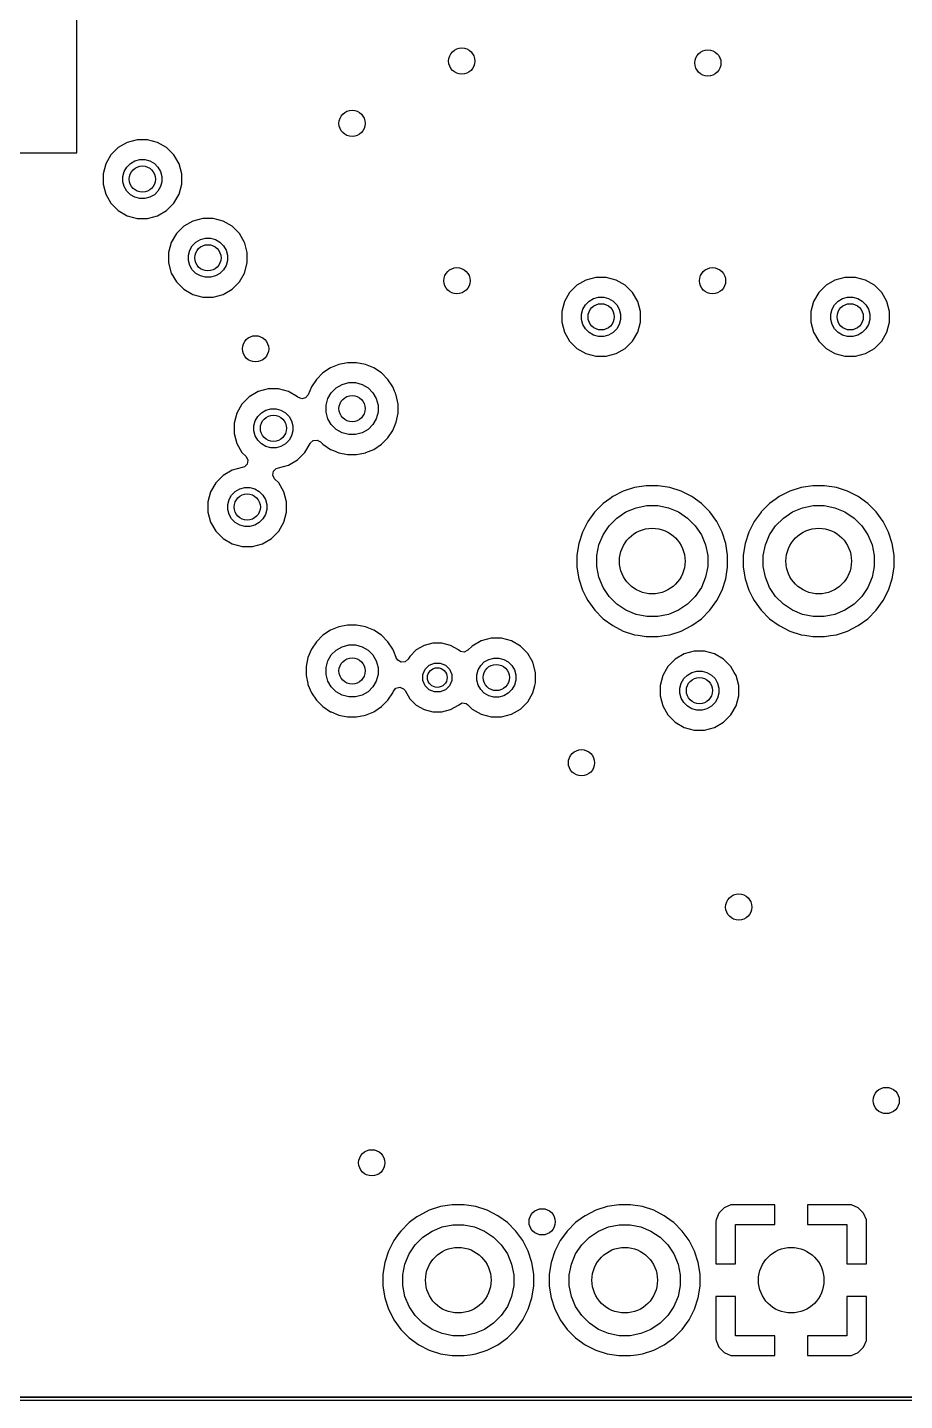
# Model space of a CAD drawing. Extents: x 89 to 178, y -115 to -57.
# Drawn here: x 138.65 to 152.03, y -115.02 to -94.09 of the extents above; entities that cross this region are included whole.
import ezdxf

# ---------------------------------------------------------------- set-up
doc = ezdxf.new("R2010")
doc.units = 0
doc.layers.add('BLACK', color=7, linetype='CONTINUOUS')

msp = doc.modelspace()

# ---------------------------------------------------------------- linework, layer by layer
at = {"layer": 'BLACK', "linetype": 'CONTINUOUS'}
for p, q in [((139.4, -94.125), (139.4, -93.84019)), ((139.4, -94.726602), (139.4, -94.125)), ((139.4, -95.495381), (139.4, -94.726602)), ((139.4, -96), (139.4, -95.495381)), ((140.168216, -95.840423), (140.031284, -95.91948)), ((140.320943, -95.7995), (140.168216, -95.840423)), ((140.479057, -95.7995), (140.320943, -95.7995)), ((140.631784, -95.840423), (140.479057, -95.7995)), ((140.768716, -95.91948), (140.631784, -95.840423)), ((132.841008, -96), (139.399999, -96)), ((139.399999, -96), (139.4, -96)), ((139.91948, -96.031284), (139.840423, -96.168216)), ((140.031284, -95.91948), (139.91948, -96.031284)), ((140.285195, -96.122836), (140.360842, -96.102567)), ((140.360842, -96.102567), (140.439158, -96.102567)), ((140.439158, -96.102567), (140.514805, -96.122836)), ((140.88052, -96.031284), (140.768716, -95.91948)), ((140.908117, -96.079083), (140.88052, -96.031284)), ((140.959577, -96.168216), (140.908117, -96.079083)), ((139.840423, -96.168216), (139.7995, -96.320943)), ((140.102567, -96.360842), (140.122836, -96.285195)), ((140.122836, -96.285195), (140.161994, -96.217372)), ((140.161994, -96.217372), (140.217372, -96.161994)), ((140.217372, -96.161994), (140.285195, -96.122836)), ((140.514805, -96.122836), (140.582628, -96.161994)), ((140.582628, -96.161994), (140.638006, -96.217372)), ((140.638006, -96.217372), (140.677164, -96.285195)), ((140.677164, -96.285195), (140.697433, -96.360842)), ((141.0005, -96.320943), (140.959577, -96.168216)), ((139.7995, -96.320943), (139.7995, -96.479057)), ((139.7995, -96.479057), (139.840423, -96.631784)), ((140.102567, -96.439158), (140.102567, -96.360842)), ((140.122836, -96.514805), (140.102567, -96.439158)), ((140.161994, -96.582628), (140.122836, -96.514805)), ((140.677164, -96.514805), (140.638006, -96.582628)), ((140.697433, -96.439158), (140.677164, -96.514805)), ((140.697433, -96.360842), (140.697433, -96.439158)), ((140.959577, -96.631784), (141.0005, -96.479057)), ((141.0005, -96.479057), (141.0005, -96.320943)), ((139.840423, -96.631784), (139.91948, -96.768716)), ((140.217372, -96.638006), (140.161994, -96.582628)), ((140.285195, -96.677164), (140.217372, -96.638006)), ((140.360842, -96.697433), (140.285195, -96.677164)), ((140.439158, -96.697433), (140.360842, -96.697433)), ((140.514805, -96.677164), (140.439158, -96.697433)), ((140.582628, -96.638006), (140.514805, -96.677164)), ((140.638006, -96.582628), (140.582628, -96.638006)), ((140.88052, -96.768716), (140.959577, -96.631784)), ((139.91948, -96.768716), (140.031284, -96.88052)), ((140.031284, -96.88052), (140.168216, -96.959577)), ((140.631784, -96.959577), (140.768716, -96.88052)), ((140.768716, -96.88052), (140.88052, -96.768716)), ((140.168216, -96.959577), (140.320943, -97.0005)), ((140.320943, -97.0005), (140.320945, -97.0005)), ((140.320945, -97.0005), (140.479055, -97.0005)), ((140.479055, -97.0005), (140.479057, -97.0005)), ((140.479057, -97.0005), (140.631784, -96.959577)), ((141.031284, -97.11948), (140.91948, -97.231284)), ((141.168216, -97.040423), (141.031284, -97.11948)), ((141.320943, -96.9995), (141.168216, -97.040423)), ((141.479057, -96.9995), (141.320943, -96.9995)), ((141.631784, -97.040423), (141.479057, -96.9995)), ((141.768716, -97.11948), (141.631784, -97.040423)), ((141.88052, -97.231284), (141.768716, -97.11948)), ((140.91948, -97.231284), (140.840423, -97.368216)), ((141.217372, -97.361994), (141.285195, -97.322836)), ((141.285195, -97.322836), (141.360842, -97.302567)), ((141.360842, -97.302567), (141.439158, -97.302567)), ((141.439158, -97.302567), (141.514805, -97.322836)), ((141.514805, -97.322836), (141.582628, -97.361994)), ((141.959577, -97.368216), (141.88052, -97.231284)), ((140.840423, -97.368216), (140.7995, -97.520943)), ((140.7995, -97.520943), (140.7995, -97.679057)), ((141.102567, -97.560842), (141.122836, -97.485195)), ((141.102567, -97.639158), (141.102567, -97.560842)), ((141.122836, -97.485195), (141.161994, -97.417372)), ((141.161994, -97.417372), (141.217372, -97.361994)), ((141.582628, -97.361994), (141.638006, -97.417372)), ((141.638006, -97.417372), (141.677164, -97.485195)), ((141.677164, -97.485195), (141.697433, -97.560842)), ((141.697433, -97.560842), (141.697433, -97.639158)), ((141.962476, -97.379036), (141.959577, -97.368216)), ((142.0005, -97.520943), (141.962476, -97.379036)), ((142.0005, -97.679057), (142.0005, -97.520943)), ((140.7995, -97.679057), (140.840423, -97.831784)), ((141.122836, -97.714805), (141.102567, -97.639158)), ((141.161994, -97.782628), (141.122836, -97.714805)), ((141.677164, -97.714805), (141.638006, -97.782628)), ((141.697433, -97.639158), (141.677164, -97.714805)), ((141.959577, -97.831784), (142.0005, -97.679057)), ((140.840423, -97.831784), (140.91948, -97.968716)), ((140.91948, -97.968716), (141.031284, -98.08052)), ((141.217372, -97.838006), (141.161994, -97.782628)), ((141.285195, -97.877164), (141.217372, -97.838006)), ((141.360842, -97.897433), (141.285195, -97.877164)), ((141.439158, -97.897433), (141.360842, -97.897433)), ((141.514805, -97.877164), (141.439158, -97.897433)), ((141.582628, -97.838006), (141.514805, -97.877164)), ((141.638006, -97.782628), (141.582628, -97.838006)), ((141.768716, -98.08052), (141.88052, -97.968716)), ((141.88052, -97.968716), (141.959577, -97.831784)), ((147.168216, -97.940423), (147.031284, -98.01948)), ((147.320943, -97.8995), (147.168216, -97.940423)), ((147.479057, -97.8995), (147.320943, -97.8995)), ((147.631784, -97.940423), (147.479057, -97.8995)), ((147.768716, -98.01948), (147.631784, -97.940423)), ((150.968216, -97.940423), (150.831284, -98.01948)), ((151.120943, -97.8995), (150.968216, -97.940423)), ((151.279057, -97.8995), (151.120943, -97.8995)), ((151.431784, -97.940423), (151.279057, -97.8995)), ((151.568716, -98.01948), (151.431784, -97.940423)), ((141.031284, -98.08052), (141.168216, -98.159577)), ((141.168216, -98.159577), (141.320943, -98.2005)), ((141.479057, -98.2005), (141.631784, -98.159577)), ((141.631784, -98.159577), (141.768716, -98.08052)), ((146.91948, -98.131284), (146.840423, -98.268216)), ((147.031284, -98.01948), (146.91948, -98.131284)), ((147.88052, -98.131284), (147.768716, -98.01948)), ((147.959577, -98.268216), (147.88052, -98.131284)), ((150.71948, -98.131284), (150.640423, -98.268216)), ((150.831284, -98.01948), (150.71948, -98.131284)), ((151.68052, -98.131284), (151.568716, -98.01948)), ((151.759577, -98.268216), (151.68052, -98.131284)), ((141.320943, -98.2005), (141.320945, -98.2005)), ((141.320945, -98.2005), (141.479055, -98.2005)), ((141.479055, -98.2005), (141.479057, -98.2005)), ((146.840423, -98.268216), (146.7995, -98.420943)), ((147.102567, -98.460842), (147.122836, -98.385195)), ((147.122836, -98.385195), (147.161994, -98.317372)), ((147.161994, -98.317372), (147.217372, -98.261994)), ((147.217372, -98.261994), (147.285195, -98.222836)), ((147.285195, -98.222836), (147.360842, -98.202567)), ((147.360842, -98.202567), (147.439158, -98.202567)), ((147.439158, -98.202567), (147.514805, -98.222836)), ((147.514805, -98.222836), (147.582628, -98.261994)), ((147.582628, -98.261994), (147.638006, -98.317372)), ((147.638006, -98.317372), (147.677164, -98.385195)), ((147.677164, -98.385195), (147.697433, -98.460842)), ((148.0005, -98.420943), (147.959577, -98.268216)), ((150.640423, -98.268216), (150.5995, -98.420943)), ((150.902567, -98.460842), (150.922836, -98.385195)), ((150.922836, -98.385195), (150.961994, -98.317372)), ((150.961994, -98.317372), (151.017372, -98.261994)), ((151.017372, -98.261994), (151.085195, -98.222836)), ((151.085195, -98.222836), (151.160842, -98.202567)), ((151.160842, -98.202567), (151.239158, -98.202567)), ((151.239158, -98.202567), (151.314805, -98.222836)), ((151.314805, -98.222836), (151.382628, -98.261994)), ((151.382628, -98.261994), (151.438006, -98.317372)), ((151.438006, -98.317372), (151.477164, -98.385195)), ((151.477164, -98.385195), (151.497433, -98.460842)), ((151.8005, -98.420943), (151.759577, -98.268216)), ((146.7995, -98.420943), (146.7995, -98.579057)), ((146.7995, -98.579057), (146.840423, -98.731784)), ((147.102567, -98.539158), (147.102567, -98.460842)), ((147.122836, -98.614805), (147.102567, -98.539158)), ((147.161994, -98.682628), (147.122836, -98.614805)), ((147.677164, -98.614805), (147.638006, -98.682628)), ((147.697433, -98.539158), (147.677164, -98.614805)), ((147.697433, -98.460842), (147.697433, -98.539158)), ((147.959577, -98.731784), (148.0005, -98.579057)), ((148.0005, -98.579057), (148.0005, -98.420943)), ((150.5995, -98.420943), (150.5995, -98.579057)), ((150.5995, -98.579057), (150.640423, -98.731784)), ((150.902567, -98.539158), (150.902567, -98.460842)), ((150.922836, -98.614805), (150.902567, -98.539158)), ((150.961994, -98.682628), (150.922836, -98.614805)), ((151.477164, -98.614805), (151.438006, -98.682628)), ((151.497433, -98.539158), (151.477164, -98.614805)), ((151.497433, -98.460842), (151.497433, -98.539158)), ((151.759577, -98.731784), (151.8005, -98.579057)), ((151.8005, -98.430817), (151.8005, -98.420943)), ((151.8005, -98.579057), (151.8005, -98.430817)), ((146.840423, -98.731784), (146.91948, -98.868716)), ((147.217372, -98.738006), (147.161994, -98.682628)), ((147.285195, -98.777164), (147.217372, -98.738006)), ((147.360842, -98.797433), (147.285195, -98.777164)), ((147.439158, -98.797433), (147.360842, -98.797433)), ((147.514805, -98.777164), (147.439158, -98.797433)), ((147.582628, -98.738006), (147.514805, -98.777164)), ((147.638006, -98.682628), (147.582628, -98.738006)), ((147.88052, -98.868716), (147.959577, -98.731784)), ((150.640423, -98.731784), (150.71948, -98.868716)), ((151.017372, -98.738006), (150.961994, -98.682628)), ((151.085195, -98.777164), (151.017372, -98.738006)), ((151.160842, -98.797433), (151.085195, -98.777164)), ((151.239158, -98.797433), (151.160842, -98.797433)), ((151.314805, -98.777164), (151.239158, -98.797433)), ((151.382628, -98.738006), (151.314805, -98.777164)), ((151.438006, -98.682628), (151.382628, -98.738006)), ((151.68052, -98.868716), (151.759577, -98.731784)), ((146.91948, -98.868716), (147.031284, -98.98052)), ((147.031284, -98.98052), (147.168216, -99.059577)), ((147.631784, -99.059577), (147.768716, -98.98052)), ((147.768716, -98.98052), (147.88052, -98.868716)), ((150.71948, -98.868716), (150.831284, -98.98052)), ((150.831284, -98.98052), (150.968216, -99.059577)), ((151.431784, -99.059577), (151.568716, -98.98052)), ((151.568716, -98.98052), (151.68052, -98.868716)), ((143.39567, -99.22642), (143.268193, -99.279222)), ((143.395672, -99.22642), (143.39567, -99.22642)), ((143.531004, -99.1995), (143.395672, -99.22642)), ((143.531007, -99.1995), (143.531004, -99.1995)), ((143.668993, -99.1995), (143.531007, -99.1995)), ((143.668995, -99.1995), (143.668993, -99.1995)), ((143.804328, -99.22642), (143.668995, -99.1995)), ((143.931806, -99.279222), (143.804328, -99.22642)), ((147.168216, -99.059577), (147.320943, -99.1005)), ((147.320943, -99.1005), (147.320945, -99.1005)), ((147.320945, -99.1005), (147.479055, -99.1005)), ((147.479055, -99.1005), (147.479057, -99.1005)), ((147.479057, -99.1005), (147.631784, -99.059577)), ((150.968216, -99.059577), (151.120943, -99.1005)), ((151.120943, -99.1005), (151.120945, -99.1005)), ((151.120945, -99.1005), (151.279055, -99.1005)), ((151.279055, -99.1005), (151.279057, -99.1005)), ((151.279057, -99.1005), (151.431784, -99.059577)), ((143.153458, -99.355885), (143.055885, -99.453458)), ((143.268182, -99.279228), (143.153458, -99.355885)), ((143.268193, -99.279222), (143.268182, -99.279228)), ((143.931817, -99.279228), (143.931806, -99.279222)), ((144.046541, -99.355885), (143.931817, -99.279228)), ((144.144114, -99.453458), (144.046541, -99.355885)), ((142.168216, -99.640423), (142.031284, -99.71948)), ((142.320943, -99.5995), (142.168216, -99.640423)), ((142.479057, -99.5995), (142.320943, -99.5995)), ((142.631784, -99.640423), (142.479057, -99.5995)), ((142.768716, -99.71948), (142.631784, -99.640423)), ((142.979224, -99.56819), (142.929956, -99.687135)), ((142.979228, -99.568182), (142.979224, -99.56819)), ((143.055885, -99.453458), (142.979228, -99.568182)), ((143.230448, -99.746927), (143.282659, -99.656495)), ((143.282659, -99.656495), (143.356495, -99.582659)), ((143.356495, -99.582659), (143.446927, -99.530448)), ((143.446927, -99.530448), (143.54779, -99.503422)), ((143.54779, -99.503422), (143.65221, -99.503422)), ((143.65221, -99.503422), (143.753073, -99.530448)), ((143.753073, -99.530448), (143.843505, -99.582659)), ((143.843505, -99.582659), (143.917341, -99.656495)), ((143.917341, -99.656495), (143.969552, -99.746927)), ((144.220771, -99.568182), (144.144114, -99.453458)), ((144.220777, -99.568193), (144.220771, -99.568182)), ((144.246794, -99.631004), (144.220777, -99.568193)), ((144.260473, -99.664028), (144.246794, -99.631004)), ((141.91948, -99.831284), (141.840423, -99.968216)), ((142.031284, -99.71948), (141.91948, -99.831284)), ((142.768718, -99.719482), (142.768716, -99.71948)), ((142.768723, -99.719485), (142.768718, -99.719482)), ((142.768816, -99.719556), (142.768723, -99.719485)), ((142.774197, -99.724529), (142.768816, -99.719556)), ((142.830725, -99.747944), (142.774197, -99.724529)), ((142.890219, -99.73366), (142.830725, -99.747944)), ((142.929956, -99.687135), (142.890219, -99.73366)), ((143.203422, -99.84779), (143.230448, -99.746927)), ((143.203422, -99.95221), (143.203422, -99.84779)), ((143.969552, -99.746927), (143.996578, -99.84779)), ((143.996578, -99.84779), (143.996578, -99.95221)), ((144.269072, -99.684789), (144.260473, -99.664028)), ((144.27358, -99.695672), (144.269072, -99.684789)), ((144.3005, -99.831007), (144.27358, -99.695672)), ((144.3005, -99.968993), (144.3005, -99.831007)), ((141.840423, -99.968216), (141.7995, -100.120943)), ((142.122836, -100.085195), (142.161994, -100.017372)), ((142.161994, -100.017372), (142.217372, -99.961994)), ((142.217372, -99.961994), (142.285195, -99.922836)), ((142.285195, -99.922836), (142.360842, -99.902567)), ((142.360842, -99.902567), (142.439158, -99.902567)), ((142.439158, -99.902567), (142.514805, -99.922836)), ((142.514805, -99.922836), (142.582628, -99.961994)), ((142.582628, -99.961994), (142.638006, -100.017372)), ((142.638006, -100.017372), (142.677164, -100.085195)), ((143.230448, -100.053073), (143.203422, -99.95221)), ((143.282659, -100.143505), (143.230448, -100.053073)), ((143.969552, -100.053073), (143.917341, -100.143505)), ((143.996578, -99.95221), (143.969552, -100.053073)), ((144.27358, -100.104328), (144.3005, -99.968993)), ((141.7995, -100.120943), (141.7995, -100.279057)), ((141.7995, -100.279057), (141.840423, -100.431784)), ((142.102567, -100.160842), (142.122836, -100.085195)), ((142.102567, -100.239158), (142.102567, -100.160842)), ((142.122836, -100.314805), (142.102567, -100.239158)), ((142.677164, -100.085195), (142.697433, -100.160842)), ((142.697433, -100.239158), (142.677164, -100.314805)), ((142.697433, -100.160842), (142.697433, -100.239158)), ((143.356495, -100.217341), (143.282659, -100.143505)), ((143.446927, -100.269552), (143.356495, -100.217341)), ((143.54779, -100.296578), (143.446927, -100.269552)), ((143.753073, -100.269552), (143.65221, -100.296578)), ((143.843505, -100.217341), (143.753073, -100.269552)), ((143.917341, -100.143505), (143.843505, -100.217341)), ((144.144114, -100.346542), (144.220775, -100.231811)), ((144.220775, -100.231811), (144.27358, -100.104328)), ((141.840423, -100.431784), (141.91948, -100.568716)), ((142.161994, -100.382628), (142.122836, -100.314805)), ((142.217372, -100.438006), (142.161994, -100.382628)), ((142.285195, -100.477164), (142.217372, -100.438006)), ((142.360842, -100.497433), (142.285195, -100.477164)), ((142.439158, -100.497433), (142.360842, -100.497433)), ((142.514805, -100.477164), (142.439158, -100.497433)), ((142.582628, -100.438006), (142.514805, -100.477164)), ((142.638006, -100.382628), (142.582628, -100.438006)), ((142.677164, -100.314805), (142.638006, -100.382628)), ((142.88052, -100.568716), (142.959577, -100.431784)), ((142.959577, -100.431784), (142.959578, -100.43178)), ((142.959578, -100.43178), (142.961518, -100.42842)), ((142.961518, -100.42842), (143.006987, -100.387478)), ((143.006987, -100.387478), (143.067837, -100.381082)), ((143.067837, -100.381082), (143.117259, -100.407915)), ((143.117259, -100.407915), (143.153458, -100.444114)), ((143.153458, -100.444114), (143.268182, -100.520771)), ((143.65221, -100.296578), (143.54779, -100.296578)), ((143.931811, -100.520775), (144.046542, -100.444114)), ((144.046542, -100.444114), (144.144114, -100.346542)), ((141.91948, -100.568716), (141.981633, -100.630869)), ((141.981633, -100.630869), (142.009409, -100.685384)), ((142.009409, -100.685384), (141.999838, -100.745816)), ((142.631784, -100.759577), (142.768716, -100.68052)), ((142.768716, -100.68052), (142.88052, -100.568716)), ((143.268182, -100.520771), (143.268193, -100.520777)), ((143.268193, -100.520777), (143.315283, -100.540282)), ((143.315283, -100.540282), (143.395672, -100.57358)), ((143.395672, -100.57358), (143.531007, -100.6005)), ((143.531007, -100.6005), (143.531008, -100.6005)), ((143.531008, -100.6005), (143.668992, -100.6005)), ((143.668992, -100.6005), (143.668993, -100.6005)), ((143.668993, -100.6005), (143.804328, -100.57358)), ((143.804328, -100.57358), (143.810694, -100.570943)), ((143.810694, -100.570943), (143.931811, -100.520775)), ((141.768216, -100.840423), (141.631284, -100.91948)), ((141.920943, -100.7995), (141.768216, -100.840423)), ((141.920947, -100.799499), (141.920943, -100.7995)), ((141.924562, -100.799023), (141.920947, -100.799499)), ((141.956573, -100.789081), (141.924562, -100.799023)), ((141.999838, -100.745816), (141.956573, -100.789081)), ((142.39059, -100.914615), (142.400161, -100.854183)), ((142.418365, -100.969129), (142.39059, -100.914615)), ((142.400161, -100.854183), (142.443426, -100.810918)), ((142.443426, -100.810918), (142.475448, -100.800975)), ((142.475448, -100.800975), (142.479054, -100.8005)), ((142.479054, -100.8005), (142.479057, -100.8005)), ((142.479057, -100.8005), (142.631784, -100.759577)), ((141.51948, -101.031284), (141.440423, -101.168216)), ((141.631284, -100.91948), (141.51948, -101.031284)), ((141.817372, -101.161994), (141.885195, -101.122836)), ((141.885195, -101.122836), (141.960842, -101.102567)), ((141.960842, -101.102567), (142.039158, -101.102567)), ((142.039158, -101.102567), (142.114805, -101.122836)), ((142.114805, -101.122836), (142.182628, -101.161994)), ((142.48052, -101.031284), (142.418365, -100.969129)), ((142.559577, -101.168216), (142.48052, -101.031284)), ((147.910593, -101.102828), (147.738362, -101.158788)), ((148.089451, -101.0745), (147.910593, -101.102828)), ((148.089454, -101.0745), (148.089451, -101.0745)), ((148.270546, -101.0745), (148.089454, -101.0745)), ((148.270549, -101.0745), (148.270546, -101.0745)), ((148.449406, -101.102828), (148.270549, -101.0745)), ((148.621637, -101.158788), (148.449406, -101.102828)), ((150.450593, -101.102828), (150.278362, -101.158788)), ((150.629451, -101.0745), (150.450593, -101.102828)), ((150.629454, -101.0745), (150.629451, -101.0745)), ((150.810546, -101.0745), (150.629454, -101.0745)), ((150.810549, -101.0745), (150.810546, -101.0745)), ((150.989406, -101.102828), (150.810549, -101.0745)), ((151.161637, -101.158788), (150.989406, -101.102828)), ((141.440423, -101.168216), (141.3995, -101.320943)), ((141.3995, -101.320943), (141.3995, -101.479057)), ((141.702567, -101.360842), (141.722836, -101.285195)), ((141.722836, -101.285195), (141.761994, -101.217372)), ((141.761994, -101.217372), (141.817372, -101.161994)), ((142.182628, -101.161994), (142.238006, -101.217372)), ((142.238006, -101.217372), (142.277164, -101.285195)), ((142.277164, -101.285195), (142.297433, -101.360842)), ((142.6005, -101.320943), (142.559577, -101.168216)), ((142.6005, -101.479057), (142.6005, -101.320943)), ((147.530214, -101.275), (147.430499, -101.347447)), ((147.577008, -101.241002), (147.530214, -101.275)), ((147.738362, -101.158788), (147.577008, -101.241002)), ((148.782991, -101.241002), (148.621637, -101.158788)), ((148.782993, -101.241003), (148.782991, -101.241002)), ((148.782994, -101.241004), (148.782993, -101.241003)), ((148.929501, -101.347447), (148.782994, -101.241004)), ((150.070214, -101.275), (149.970499, -101.347447)), ((150.117008, -101.241002), (150.070214, -101.275)), ((150.278362, -101.158788), (150.117008, -101.241002)), ((151.322991, -101.241002), (151.161637, -101.158788)), ((151.322993, -101.241003), (151.322991, -101.241002)), ((151.322994, -101.241004), (151.322993, -101.241003)), ((151.469501, -101.347447), (151.322994, -101.241004)), ((141.3995, -101.479057), (141.440423, -101.631784)), ((141.702567, -101.439158), (141.702567, -101.360842)), ((141.722836, -101.514805), (141.702567, -101.439158)), ((141.761994, -101.582628), (141.722836, -101.514805)), ((142.277164, -101.514805), (142.238006, -101.582628)), ((142.297433, -101.439158), (142.277164, -101.514805)), ((142.297433, -101.360842), (142.297433, -101.439158)), ((142.559577, -101.631784), (142.6005, -101.479057)), ((147.299862, -101.479057), (147.196002, -101.622008)), ((147.302447, -101.475499), (147.299862, -101.479057)), ((147.430499, -101.347447), (147.302447, -101.475499)), ((147.640766, -101.567941), (147.779313, -101.475367)), ((147.779313, -101.475367), (147.933258, -101.411601)), ((147.933258, -101.411601), (148.096685, -101.379093)), ((148.096685, -101.379093), (148.263315, -101.379093)), ((148.263315, -101.379093), (148.426742, -101.411601)), ((148.426742, -101.411601), (148.580687, -101.475367)), ((148.580687, -101.475367), (148.719234, -101.567941)), ((149.057553, -101.475499), (148.929501, -101.347447)), ((149.163996, -101.622006), (149.057553, -101.475499)), ((149.839862, -101.479057), (149.736002, -101.622008)), ((149.842447, -101.475499), (149.839862, -101.479057)), ((149.970499, -101.347447), (149.842447, -101.475499)), ((150.180766, -101.567941), (150.319313, -101.475367)), ((150.319313, -101.475367), (150.473258, -101.411601)), ((150.473258, -101.411601), (150.636685, -101.379093)), ((150.636685, -101.379093), (150.803315, -101.379093)), ((150.803315, -101.379093), (150.966742, -101.411601)), ((150.966742, -101.411601), (151.120687, -101.475367)), ((151.120687, -101.475367), (151.259234, -101.567941)), ((151.597553, -101.475499), (151.469501, -101.347447)), ((151.703996, -101.622006), (151.597553, -101.475499)), ((141.440423, -101.631784), (141.51948, -101.768716)), ((141.817372, -101.638006), (141.761994, -101.582628)), ((141.885195, -101.677164), (141.817372, -101.638006)), ((141.960842, -101.697433), (141.885195, -101.677164)), ((142.039158, -101.697433), (141.960842, -101.697433)), ((142.114805, -101.677164), (142.039158, -101.697433)), ((142.182628, -101.638006), (142.114805, -101.677164)), ((142.238006, -101.582628), (142.182628, -101.638006)), ((142.48052, -101.768716), (142.559577, -101.631784)), ((147.196002, -101.622008), (147.113788, -101.783362)), ((147.430367, -101.824313), (147.522941, -101.685766)), ((147.522941, -101.685766), (147.640766, -101.567941)), ((148.719234, -101.567941), (148.837059, -101.685766)), ((148.837059, -101.685766), (148.929633, -101.824313)), ((149.246211, -101.783361), (149.163996, -101.622006)), ((149.736002, -101.622008), (149.653788, -101.783362)), ((149.970367, -101.824313), (150.062941, -101.685766)), ((150.062941, -101.685766), (150.180766, -101.567941)), ((151.259234, -101.567941), (151.377059, -101.685766)), ((151.377059, -101.685766), (151.469633, -101.824313)), ((151.786211, -101.783361), (151.703996, -101.622006)), ((141.51948, -101.768716), (141.631284, -101.88052)), ((141.631284, -101.88052), (141.768216, -101.959577)), ((141.768216, -101.959577), (141.920943, -102.0005)), ((142.079057, -102.0005), (142.231784, -101.959577)), ((142.231784, -101.959577), (142.368716, -101.88052)), ((142.368716, -101.88052), (142.48052, -101.768716)), ((147.057828, -101.955593), (147.0295, -102.13445)), ((147.113788, -101.783362), (147.057828, -101.955593)), ((147.366601, -101.978258), (147.430367, -101.824313)), ((148.929633, -101.824313), (148.993399, -101.978258)), ((149.302171, -101.955591), (149.246211, -101.783361)), ((149.302171, -101.955593), (149.302171, -101.955591)), ((149.3305, -102.13445), (149.302171, -101.955593)), ((149.597828, -101.955593), (149.5695, -102.13445)), ((149.653788, -101.783362), (149.597828, -101.955593)), ((149.906601, -101.978258), (149.970367, -101.824313)), ((151.469633, -101.824313), (151.533399, -101.978258)), ((151.842171, -101.955591), (151.786211, -101.783361)), ((151.842171, -101.955593), (151.842171, -101.955591)), ((151.8705, -102.13445), (151.842171, -101.955593)), ((141.920943, -102.0005), (141.920945, -102.0005)), ((141.920945, -102.0005), (142.079055, -102.0005)), ((142.079055, -102.0005), (142.079057, -102.0005)), ((147.0295, -102.13445), (147.0295, -102.315549)), ((147.334093, -102.141685), (147.366601, -101.978258)), ((147.334093, -102.308315), (147.334093, -102.141685)), ((148.993399, -101.978258), (149.025907, -102.141685)), ((149.025907, -102.141685), (149.025907, -102.308315)), ((149.3305, -102.134454), (149.3305, -102.13445)), ((149.3305, -102.315546), (149.3305, -102.134454)), ((149.5695, -102.13445), (149.5695, -102.315549)), ((149.874093, -102.141685), (149.906601, -101.978258)), ((149.874093, -102.308315), (149.874093, -102.141685)), ((151.533399, -101.978258), (151.565907, -102.141685)), ((151.565907, -102.141685), (151.565907, -102.308315)), ((151.8705, -102.134454), (151.8705, -102.13445)), ((151.8705, -102.315546), (151.8705, -102.134454)), ((147.0295, -102.315549), (147.057828, -102.494406)), ((147.366601, -102.471742), (147.334093, -102.308315)), ((149.025907, -102.308315), (148.993399, -102.471742)), ((149.302171, -102.494409), (149.3305, -102.315546)), ((149.5695, -102.315549), (149.597828, -102.494406)), ((149.906601, -102.471742), (149.874093, -102.308315)), ((151.565907, -102.308315), (151.533399, -102.471742)), ((151.842171, -102.494409), (151.8705, -102.315546)), ((147.057828, -102.494406), (147.113788, -102.666637)), ((147.430367, -102.625687), (147.366601, -102.471742)), ((148.993399, -102.471742), (148.929633, -102.625687)), ((149.246211, -102.666639), (149.302171, -102.494409)), ((149.597828, -102.494406), (149.653788, -102.666637)), ((149.970367, -102.625687), (149.906601, -102.471742)), ((151.533399, -102.471742), (151.469633, -102.625687)), ((151.786211, -102.666639), (151.842171, -102.494409)), ((147.113788, -102.666637), (147.172116, -102.781113)), ((147.172116, -102.781113), (147.196004, -102.827994)), ((147.522941, -102.764234), (147.430367, -102.625687)), ((147.640766, -102.882059), (147.522941, -102.764234)), ((148.837059, -102.764234), (148.719234, -102.882059)), ((148.929633, -102.625687), (148.837059, -102.764234)), ((149.163996, -102.827994), (149.246211, -102.666639)), ((149.653788, -102.666637), (149.712116, -102.781113)), ((149.712116, -102.781113), (149.736004, -102.827994)), ((150.062941, -102.764234), (149.970367, -102.625687)), ((150.180766, -102.882059), (150.062941, -102.764234)), ((151.377059, -102.764234), (151.259234, -102.882059)), ((151.469633, -102.625687), (151.377059, -102.764234)), ((151.703996, -102.827994), (151.786211, -102.666639)), ((147.196004, -102.827994), (147.302447, -102.974501)), ((147.302447, -102.974501), (147.430499, -103.102553)), ((147.779313, -102.974633), (147.640766, -102.882059)), ((147.933258, -103.038399), (147.779313, -102.974633)), ((148.580687, -102.974633), (148.426742, -103.038399)), ((148.719234, -102.882059), (148.580687, -102.974633)), ((148.929501, -103.102553), (149.057553, -102.974501)), ((149.057553, -102.974501), (149.163996, -102.827994)), ((149.736004, -102.827994), (149.842447, -102.974501)), ((149.842447, -102.974501), (149.970499, -103.102553)), ((150.319313, -102.974633), (150.180766, -102.882059)), ((150.473258, -103.038399), (150.319313, -102.974633)), ((151.120687, -102.974633), (150.966742, -103.038399)), ((151.259234, -102.882059), (151.120687, -102.974633)), ((151.469501, -103.102553), (151.597553, -102.974501)), ((151.597553, -102.974501), (151.703996, -102.827994)), ((143.531004, -103.1995), (143.395672, -103.22642)), ((143.531007, -103.1995), (143.531004, -103.1995)), ((143.668993, -103.1995), (143.531007, -103.1995)), ((143.668995, -103.1995), (143.668993, -103.1995)), ((143.804328, -103.22642), (143.668995, -103.1995)), ((147.430499, -103.102553), (147.577006, -103.208996)), ((147.577006, -103.208996), (147.738361, -103.291211)), ((148.096685, -103.070907), (147.933258, -103.038399)), ((148.263315, -103.070907), (148.096685, -103.070907)), ((148.426742, -103.038399), (148.263315, -103.070907)), ((148.621639, -103.291211), (148.782994, -103.208996)), ((148.782994, -103.208996), (148.929501, -103.102553)), ((149.970499, -103.102553), (150.117006, -103.208996)), ((150.117006, -103.208996), (150.278361, -103.291211)), ((150.636685, -103.070907), (150.473258, -103.038399)), ((150.803315, -103.070907), (150.636685, -103.070907)), ((150.966742, -103.038399), (150.803315, -103.070907)), ((151.161639, -103.291211), (151.322994, -103.208996)), ((151.322994, -103.208996), (151.469501, -103.102553)), ((143.153458, -103.355885), (143.055885, -103.453458)), ((143.268182, -103.279228), (143.153458, -103.355885)), ((143.268193, -103.279222), (143.268182, -103.279228)), ((143.39567, -103.22642), (143.268193, -103.279222)), ((143.395672, -103.22642), (143.39567, -103.22642)), ((143.931806, -103.279222), (143.804328, -103.22642)), ((143.931817, -103.279228), (143.931806, -103.279222)), ((144.046541, -103.355885), (143.931817, -103.279228)), ((144.144114, -103.453458), (144.046541, -103.355885)), ((145.720943, -103.3995), (145.568216, -103.440423)), ((145.879057, -103.3995), (145.720943, -103.3995)), ((146.031784, -103.440423), (145.879057, -103.3995)), ((147.738361, -103.291211), (147.910591, -103.347171)), ((147.910591, -103.347171), (147.965616, -103.355886)), ((147.965616, -103.355886), (148.089451, -103.3755)), ((148.089451, -103.3755), (148.089454, -103.3755)), ((148.089454, -103.3755), (148.270549, -103.3755)), ((148.270549, -103.3755), (148.359977, -103.361335)), ((148.359977, -103.361335), (148.449409, -103.347171)), ((148.449409, -103.347171), (148.621639, -103.291211)), ((150.278361, -103.291211), (150.450591, -103.347171)), ((150.450591, -103.347171), (150.505616, -103.355886)), ((150.505616, -103.355886), (150.629451, -103.3755)), ((150.629451, -103.3755), (150.629454, -103.3755)), ((150.629454, -103.3755), (150.810549, -103.3755)), ((150.810549, -103.3755), (150.899977, -103.361335)), ((150.899977, -103.361335), (150.989409, -103.347171)), ((150.989409, -103.347171), (151.161639, -103.291211)), ((142.979222, -103.568193), (142.92642, -103.69567)), ((142.979228, -103.568182), (142.979222, -103.568193)), ((143.055885, -103.453458), (142.979228, -103.568182)), ((143.282659, -103.656495), (143.356495, -103.582659)), ((143.356495, -103.582659), (143.446927, -103.530448)), ((143.446927, -103.530448), (143.54779, -103.503422)), ((143.54779, -103.503422), (143.65221, -103.503422)), ((143.65221, -103.503422), (143.753073, -103.530448)), ((143.753073, -103.530448), (143.843505, -103.582659)), ((143.843505, -103.582659), (143.917341, -103.656495)), ((144.220771, -103.568182), (144.144114, -103.453458)), ((144.220777, -103.568193), (144.220771, -103.568182)), ((144.234779, -103.601998), (144.220777, -103.568193)), ((144.27358, -103.695672), (144.234779, -103.601998)), ((144.577335, -103.579495), (144.479495, -103.677335)), ((144.697164, -103.510312), (144.577335, -103.579495)), ((144.830817, -103.4745), (144.697164, -103.510312)), ((144.969183, -103.4745), (144.830817, -103.4745)), ((145.102836, -103.510312), (144.969183, -103.4745)), ((145.222665, -103.579495), (145.102836, -103.510312)), ((145.226965, -103.583795), (145.222665, -103.579495)), ((145.25202, -103.601998), (145.226965, -103.583795)), ((145.312452, -103.61157), (145.25202, -103.601998)), ((145.366969, -103.583794), (145.312452, -103.61157)), ((145.431283, -103.51948), (145.366969, -103.583794)), ((145.568216, -103.440423), (145.431283, -103.51948)), ((146.168716, -103.51948), (146.031784, -103.440423)), ((146.28052, -103.631284), (146.168716, -103.51948)), ((146.359577, -103.768216), (146.28052, -103.631284)), ((148.668216, -103.640423), (148.531284, -103.71948)), ((148.820943, -103.5995), (148.668216, -103.640423)), ((148.979057, -103.5995), (148.820943, -103.5995)), ((149.131784, -103.640423), (148.979057, -103.5995)), ((149.268716, -103.71948), (149.131784, -103.640423)), ((142.92642, -103.695672), (142.8995, -103.831004)), ((142.8995, -103.831004), (142.8995, -103.831007)), ((142.8995, -103.831007), (142.8995, -103.968993)), ((142.92642, -103.69567), (142.92642, -103.695672)), ((143.203422, -103.84779), (143.230448, -103.746927)), ((143.203422, -103.95221), (143.203422, -103.84779)), ((143.230448, -103.746927), (143.282659, -103.656495)), ((143.917341, -103.656495), (143.969552, -103.746927)), ((143.969552, -103.746927), (143.996578, -103.84779)), ((143.996578, -103.84779), (143.996578, -103.95221)), ((144.273582, -103.695684), (144.27358, -103.695672)), ((144.274565, -103.698923), (144.273582, -103.695684)), ((144.295731, -103.736433), (144.274565, -103.698923)), ((144.348719, -103.767026), (144.295731, -103.736433)), ((144.409569, -103.760632), (144.348719, -103.767026)), ((144.45504, -103.719692), (144.409569, -103.760632)), ((144.479495, -103.677335), (144.45504, -103.719692)), ((144.712919, -103.874997), (144.774997, -103.812919)), ((144.774997, -103.812919), (144.856105, -103.779323)), ((144.856105, -103.779323), (144.943895, -103.779323)), ((144.943895, -103.779323), (145.025003, -103.812919)), ((145.025003, -103.812919), (145.087081, -103.874997)), ((145.522836, -103.885195), (145.561994, -103.817372)), ((145.561994, -103.817372), (145.617372, -103.761994)), ((145.617372, -103.761994), (145.685195, -103.722836)), ((145.685195, -103.722836), (145.760842, -103.702567)), ((145.760842, -103.702567), (145.839158, -103.702567)), ((145.839158, -103.702567), (145.914805, -103.722836)), ((145.914805, -103.722836), (145.982628, -103.761994)), ((145.982628, -103.761994), (146.038006, -103.817372)), ((146.038006, -103.817372), (146.077164, -103.885195)), ((146.4005, -103.920943), (146.359577, -103.768216)), ((148.41948, -103.831284), (148.340423, -103.968216)), ((148.531284, -103.71948), (148.41948, -103.831284)), ((149.38052, -103.831284), (149.268716, -103.71948)), ((149.432284, -103.920943), (149.38052, -103.831284)), ((142.8995, -103.968993), (142.923337, -104.088831)), ((143.230448, -104.053073), (143.203422, -103.95221)), ((143.282659, -104.143505), (143.230448, -104.053073)), ((143.969552, -104.053073), (143.917341, -104.143505)), ((143.996578, -103.95221), (143.969552, -104.053073)), ((144.679323, -103.956105), (144.712919, -103.874997)), ((144.679323, -104.043895), (144.679323, -103.956105)), ((144.712919, -104.125003), (144.679323, -104.043895)), ((145.087081, -103.874997), (145.120677, -103.956105)), ((145.120677, -104.043895), (145.087081, -104.125003)), ((145.120677, -103.956105), (145.120677, -104.043895)), ((145.502567, -103.960842), (145.522836, -103.885195)), ((145.502567, -104.039158), (145.502567, -103.960842)), ((145.522836, -104.114805), (145.502567, -104.039158)), ((146.077164, -103.885195), (146.097433, -103.960842)), ((146.097433, -104.039158), (146.077164, -104.114805)), ((146.097433, -103.960842), (146.097433, -104.039158)), ((146.4005, -104.079057), (146.4005, -103.920943)), ((148.340423, -103.968216), (148.2995, -104.120943)), ((148.622836, -104.085195), (148.661994, -104.017372)), ((148.661994, -104.017372), (148.717372, -103.961994)), ((148.717372, -103.961994), (148.785195, -103.922836)), ((148.785195, -103.922836), (148.860842, -103.902567)), ((148.860842, -103.902567), (148.939158, -103.902567)), ((148.939158, -103.902567), (149.014805, -103.922836)), ((149.014805, -103.922836), (149.082628, -103.961994)), ((149.082628, -103.961994), (149.138006, -104.017372)), ((149.138006, -104.017372), (149.177164, -104.085195)), ((149.459577, -103.968216), (149.432284, -103.920943)), ((149.5005, -104.120943), (149.459577, -103.968216)), ((142.923337, -104.088831), (142.92642, -104.104327)), ((142.92642, -104.104327), (142.92642, -104.104329)), ((142.92642, -104.104329), (142.979222, -104.231806)), ((142.979222, -104.231806), (142.979228, -104.231817)), ((142.979228, -104.231817), (143.055885, -104.346541)), ((143.356495, -104.217341), (143.282659, -104.143505)), ((143.446927, -104.269552), (143.356495, -104.217341)), ((143.843505, -104.217341), (143.753073, -104.269552)), ((143.917341, -104.143505), (143.843505, -104.217341)), ((144.144114, -104.346542), (144.220775, -104.231811)), ((144.220775, -104.231811), (144.230115, -104.209261)), ((144.230115, -104.209261), (144.269849, -104.162736)), ((144.269849, -104.162736), (144.329343, -104.148451)), ((144.329343, -104.148451), (144.385872, -104.171864)), ((144.385872, -104.171864), (144.407315, -104.197646)), ((144.407315, -104.197646), (144.479493, -104.322662)), ((144.774997, -104.187081), (144.712919, -104.125003)), ((144.856105, -104.220677), (144.774997, -104.187081)), ((144.943895, -104.220677), (144.856105, -104.220677)), ((145.025003, -104.187081), (144.943895, -104.220677)), ((145.087081, -104.125003), (145.025003, -104.187081)), ((145.561994, -104.182628), (145.522836, -104.114805)), ((145.617372, -104.238006), (145.561994, -104.182628)), ((145.685195, -104.277164), (145.617372, -104.238006)), ((145.982628, -104.238006), (145.914805, -104.277164)), ((146.038006, -104.182628), (145.982628, -104.238006)), ((146.077164, -104.114805), (146.038006, -104.182628)), ((146.28052, -104.368716), (146.359577, -104.231784)), ((146.359577, -104.231784), (146.389277, -104.120943)), ((146.389277, -104.120943), (146.4005, -104.079057)), ((148.2995, -104.120943), (148.2995, -104.279057)), ((148.602567, -104.160842), (148.622836, -104.085195)), ((148.602567, -104.239158), (148.602567, -104.160842)), ((148.622836, -104.314805), (148.602567, -104.239158)), ((149.177164, -104.085195), (149.197433, -104.160842)), ((149.197433, -104.239158), (149.177164, -104.314805)), ((149.197433, -104.160842), (149.197433, -104.239158)), ((149.5005, -104.279057), (149.5005, -104.120943)), ((143.055885, -104.346541), (143.153458, -104.444114)), ((143.153458, -104.444114), (143.268182, -104.520771)), ((143.54779, -104.296578), (143.446927, -104.269552)), ((143.65221, -104.296578), (143.54779, -104.296578)), ((143.753073, -104.269552), (143.65221, -104.296578)), ((143.931811, -104.520775), (144.046542, -104.444114)), ((144.046542, -104.444114), (144.144114, -104.346542)), ((144.479493, -104.322662), (144.479495, -104.322665)), ((144.479495, -104.322665), (144.577335, -104.420505)), ((144.577335, -104.420505), (144.697164, -104.489688)), ((145.102836, -104.489688), (145.222665, -104.420505)), ((145.222665, -104.420505), (145.22696, -104.416209)), ((145.22696, -104.416209), (145.281474, -104.38843)), ((145.281474, -104.38843), (145.341907, -104.397998)), ((145.341907, -104.397998), (145.366967, -104.416203)), ((145.366967, -104.416203), (145.431284, -104.48052)), ((145.760842, -104.297433), (145.685195, -104.277164)), ((145.839158, -104.297433), (145.760842, -104.297433)), ((145.914805, -104.277164), (145.839158, -104.297433)), ((146.168716, -104.48052), (146.28052, -104.368716)), ((148.2995, -104.279057), (148.340423, -104.431784)), ((148.340423, -104.431784), (148.41948, -104.568716)), ((148.661994, -104.382628), (148.622836, -104.314805)), ((148.717372, -104.438006), (148.661994, -104.382628)), ((148.785195, -104.477164), (148.717372, -104.438006)), ((148.860842, -104.497433), (148.785195, -104.477164)), ((149.014805, -104.477164), (148.939158, -104.497433)), ((149.082628, -104.438006), (149.014805, -104.477164)), ((149.138006, -104.382628), (149.082628, -104.438006)), ((149.177164, -104.314805), (149.138006, -104.382628)), ((149.38052, -104.568716), (149.459577, -104.431784)), ((149.459577, -104.431784), (149.5005, -104.279057)), ((143.268182, -104.520771), (143.268193, -104.520777)), ((143.268193, -104.520777), (143.279596, -104.5255)), ((143.279596, -104.5255), (143.395672, -104.57358)), ((143.395672, -104.57358), (143.531007, -104.6005)), ((143.531007, -104.6005), (143.531008, -104.6005)), ((143.531008, -104.6005), (143.668992, -104.6005)), ((143.668992, -104.6005), (143.668993, -104.6005)), ((143.668993, -104.6005), (143.804328, -104.57358)), ((143.804328, -104.57358), (143.931811, -104.520775)), ((144.697164, -104.489688), (144.830817, -104.5255)), ((144.830817, -104.5255), (144.830819, -104.5255)), ((144.830819, -104.5255), (144.969181, -104.5255)), ((144.969181, -104.5255), (144.969183, -104.5255)), ((144.969183, -104.5255), (145.102836, -104.489688)), ((145.431284, -104.48052), (145.568216, -104.559577)), ((145.568216, -104.559577), (145.720943, -104.6005)), ((145.720943, -104.6005), (145.720945, -104.6005)), ((145.720945, -104.6005), (145.879055, -104.6005)), ((145.879055, -104.6005), (145.879057, -104.6005)), ((145.879057, -104.6005), (146.031784, -104.559577)), ((146.031784, -104.559577), (146.168716, -104.48052)), ((148.41948, -104.568716), (148.531284, -104.68052)), ((148.531284, -104.68052), (148.668216, -104.759577)), ((148.939158, -104.497433), (148.860842, -104.497433)), ((149.131784, -104.759577), (149.268716, -104.68052)), ((149.268716, -104.68052), (149.38052, -104.568716)), ((148.668216, -104.759577), (148.820943, -104.8005)), ((148.820943, -104.8005), (148.820945, -104.8005)), ((148.820945, -104.8005), (148.979055, -104.8005)), ((148.979055, -104.8005), (148.979057, -104.8005)), ((148.979057, -104.8005), (149.131784, -104.759577)), ((144.617008, -112.206002), (144.58957, -112.225937)), ((144.778362, -112.123788), (144.617008, -112.206002)), ((144.950593, -112.067828), (144.778362, -112.123788)), ((145.129451, -112.0395), (144.950593, -112.067828)), ((145.129454, -112.0395), (145.129451, -112.0395)), ((145.310546, -112.0395), (145.129454, -112.0395)), ((145.310549, -112.0395), (145.310546, -112.0395)), ((145.489406, -112.067828), (145.310549, -112.0395)), ((145.661637, -112.123788), (145.489406, -112.067828)), ((145.822991, -112.206002), (145.661637, -112.123788)), ((145.822993, -112.206003), (145.822991, -112.206002)), ((145.822994, -112.206004), (145.822993, -112.206003)), ((145.969501, -112.312447), (145.822994, -112.206004)), ((147.157008, -112.206002), (147.12957, -112.225937)), ((147.318362, -112.123788), (147.157008, -112.206002)), ((147.490593, -112.067828), (147.318362, -112.123788)), ((147.669451, -112.0395), (147.490593, -112.067828)), ((147.669454, -112.0395), (147.669451, -112.0395)), ((147.850546, -112.0395), (147.669454, -112.0395)), ((147.850549, -112.0395), (147.850546, -112.0395)), ((148.029406, -112.067828), (147.850549, -112.0395)), ((148.201637, -112.123788), (148.029406, -112.067828)), ((148.362991, -112.206002), (148.201637, -112.123788)), ((148.362993, -112.206003), (148.362991, -112.206002)), ((148.362994, -112.206004), (148.362993, -112.206003)), ((148.485765, -112.295202), (148.362994, -112.206004)), ((149.198213, -112.167522), (149.152909, -112.270127)), ((149.277522, -112.088213), (149.198213, -112.167522)), ((149.380125, -112.042909), (149.277522, -112.088213)), ((149.405207, -112.040001), (149.380125, -112.042909)), ((149.40521, -112.04), (149.405207, -112.040001)), ((150.049999, -112.04), (149.40521, -112.04)), ((150.05, -112.040001), (150.049999, -112.04)), ((150.05, -112.34), (150.05, -112.040001)), ((150.550001, -112.04), (150.55, -112.040001)), ((150.55, -112.040001), (150.55, -112.34)), ((151.194797, -112.04), (150.550001, -112.04)), ((151.219872, -112.042909), (151.194797, -112.04)), ((151.322477, -112.088213), (151.219872, -112.042909)), ((151.401786, -112.167522), (151.322477, -112.088213)), ((151.44709, -112.270125), (151.401786, -112.167522)), ((144.470499, -112.312447), (144.342447, -112.440499)), ((144.58957, -112.225937), (144.470499, -112.312447)), ((144.819313, -112.440367), (144.973258, -112.376601)), ((144.973258, -112.376601), (145.136685, -112.344093)), ((145.136685, -112.344093), (145.303315, -112.344093)), ((145.303315, -112.344093), (145.466742, -112.376601)), ((145.466742, -112.376601), (145.620687, -112.440367)), ((146.097553, -112.440499), (145.969501, -112.312447)), ((147.010499, -112.312447), (146.882447, -112.440499)), ((147.12957, -112.225937), (147.010499, -112.312447)), ((147.359313, -112.440367), (147.513258, -112.376601)), ((147.513258, -112.376601), (147.676685, -112.344093)), ((147.676685, -112.344093), (147.843315, -112.344093)), ((147.843315, -112.344093), (148.006742, -112.376601)), ((148.006742, -112.376601), (148.160687, -112.440367)), ((148.509501, -112.312447), (148.485765, -112.295202)), ((148.637553, -112.440499), (148.509501, -112.312447)), ((149.152909, -112.270127), (149.15, -112.295202)), ((149.15, -112.295202), (149.15, -112.939999)), ((149.45, -112.94), (149.45, -112.34)), ((149.45, -112.34), (150.05, -112.34)), ((150.55, -112.34), (151.15, -112.34)), ((151.15, -112.34), (151.15, -112.94)), ((151.449998, -112.295208), (151.44709, -112.270125)), ((151.449999, -112.29521), (151.449998, -112.295208)), ((151.449999, -112.939999), (151.449999, -112.29521)), ((144.236002, -112.587008), (144.153788, -112.748362)), ((144.314588, -112.478844), (144.236002, -112.587008)), ((144.342447, -112.440499), (144.314588, -112.478844)), ((144.562941, -112.650766), (144.680766, -112.532941)), ((144.680766, -112.532941), (144.819313, -112.440367)), ((145.620687, -112.440367), (145.759234, -112.532941)), ((145.759234, -112.532941), (145.877059, -112.650766)), ((146.203996, -112.587006), (146.097553, -112.440499)), ((146.286211, -112.748361), (146.203996, -112.587006)), ((146.776002, -112.587008), (146.693788, -112.748362)), ((146.854588, -112.478844), (146.776002, -112.587008)), ((146.882447, -112.440499), (146.854588, -112.478844)), ((147.102941, -112.650766), (147.220766, -112.532941)), ((147.220766, -112.532941), (147.359313, -112.440367)), ((148.160687, -112.440367), (148.299234, -112.532941)), ((148.299234, -112.532941), (148.417059, -112.650766)), ((148.743996, -112.587006), (148.637553, -112.440499)), ((148.826211, -112.748361), (148.743996, -112.587006)), ((144.153788, -112.748362), (144.097828, -112.920593)), ((144.406601, -112.943258), (144.470367, -112.789313)), ((144.470367, -112.789313), (144.562941, -112.650766)), ((145.877059, -112.650766), (145.969633, -112.789313)), ((145.969633, -112.789313), (146.033399, -112.943258)), ((146.342171, -112.920591), (146.286211, -112.748361)), ((146.693788, -112.748362), (146.637828, -112.920593)), ((146.946601, -112.943258), (147.010367, -112.789313)), ((147.010367, -112.789313), (147.102941, -112.650766)), ((148.417059, -112.650766), (148.509633, -112.789313)), ((148.509633, -112.789313), (148.573399, -112.943258)), ((148.882171, -112.920591), (148.826211, -112.748361)), ((144.097828, -112.920593), (144.0695, -113.09945)), ((144.374093, -113.106685), (144.406601, -112.943258)), ((146.033399, -112.943258), (146.065907, -113.106685)), ((146.342171, -112.920593), (146.342171, -112.920591)), ((146.3705, -113.09945), (146.342171, -112.920593)), ((146.637828, -112.920593), (146.6095, -113.09945)), ((146.914093, -113.106685), (146.946601, -112.943258)), ((148.573399, -112.943258), (148.605907, -113.106685)), ((148.882171, -112.920593), (148.882171, -112.920591)), ((148.9105, -113.09945), (148.882171, -112.920593)), ((149.15, -112.939999), (149.150001, -112.94)), ((149.150001, -112.94), (149.45, -112.94)), ((151.15, -112.94), (151.449998, -112.94)), ((151.449998, -112.94), (151.449999, -112.939999)), ((144.0695, -113.09945), (144.0695, -113.280549)), ((144.374093, -113.273315), (144.374093, -113.106685)), ((146.065907, -113.106685), (146.065907, -113.273315)), ((146.3705, -113.099454), (146.3705, -113.09945)), ((146.3705, -113.280546), (146.3705, -113.099454)), ((146.6095, -113.09945), (146.6095, -113.280549)), ((146.914093, -113.273315), (146.914093, -113.106685)), ((148.605907, -113.106685), (148.605907, -113.273315)), ((148.9105, -113.099454), (148.9105, -113.09945)), ((148.9105, -113.280546), (148.9105, -113.099454)), ((144.0695, -113.280549), (144.097828, -113.459406)), ((144.097828, -113.459406), (144.153788, -113.631637)), ((144.406601, -113.436742), (144.374093, -113.273315)), ((144.470367, -113.590687), (144.406601, -113.436742)), ((146.033399, -113.436742), (145.969633, -113.590687)), ((146.065907, -113.273315), (146.033399, -113.436742)), ((146.286211, -113.631639), (146.342171, -113.459409)), ((146.342171, -113.459409), (146.3705, -113.280546)), ((146.6095, -113.280549), (146.637828, -113.459406)), ((146.637828, -113.459406), (146.693788, -113.631637)), ((146.946601, -113.436742), (146.914093, -113.273315)), ((147.010367, -113.590687), (146.946601, -113.436742)), ((148.573399, -113.436742), (148.509633, -113.590687)), ((148.605907, -113.273315), (148.573399, -113.436742)), ((148.826211, -113.631639), (148.882171, -113.459409)), ((148.882171, -113.459409), (148.9105, -113.280546)), ((149.150002, -113.44), (149.150001, -113.440001)), ((149.150001, -113.440001), (149.150001, -114.084791)), ((149.45, -113.44), (149.150002, -113.44)), ((149.45, -114.04), (149.45, -113.44)), ((151.449999, -113.44), (151.15, -113.44)), ((151.15, -113.44), (151.15, -114.04)), ((151.45, -113.440001), (151.449999, -113.44)), ((151.45, -114.084795), (151.45, -113.440001)), ((144.153788, -113.631637), (144.183525, -113.69)), ((144.183525, -113.69), (144.236004, -113.792994)), ((144.562941, -113.729234), (144.470367, -113.590687)), ((145.969633, -113.590687), (145.877059, -113.729234)), ((146.203996, -113.792994), (146.286211, -113.631639)), ((146.693788, -113.631637), (146.723525, -113.69)), ((146.723525, -113.69), (146.776004, -113.792994)), ((147.102941, -113.729234), (147.010367, -113.590687)), ((148.509633, -113.590687), (148.417059, -113.729234)), ((148.743996, -113.792994), (148.826211, -113.631639)), ((144.236004, -113.792994), (144.342447, -113.939501)), ((144.680766, -113.847059), (144.562941, -113.729234)), ((144.819313, -113.939633), (144.680766, -113.847059)), ((145.759234, -113.847059), (145.620687, -113.939633)), ((145.877059, -113.729234), (145.759234, -113.847059)), ((146.097553, -113.939501), (146.203996, -113.792994)), ((146.776004, -113.792994), (146.882447, -113.939501)), ((147.220766, -113.847059), (147.102941, -113.729234)), ((147.359313, -113.939633), (147.220766, -113.847059)), ((148.299234, -113.847059), (148.160687, -113.939633)), ((148.417059, -113.729234), (148.299234, -113.847059)), ((148.637553, -113.939501), (148.743996, -113.792994)), ((144.342447, -113.939501), (144.470499, -114.067553)), ((144.470499, -114.067553), (144.617006, -114.173996)), ((144.973258, -114.003399), (144.819313, -113.939633)), ((145.136685, -114.035907), (144.973258, -114.003399)), ((145.303315, -114.035907), (145.136685, -114.035907)), ((145.466742, -114.003399), (145.303315, -114.035907)), ((145.620687, -113.939633), (145.466742, -114.003399)), ((145.822994, -114.173996), (145.969501, -114.067553)), ((145.969501, -114.067553), (146.097553, -113.939501)), ((146.882447, -113.939501), (147.010499, -114.067553)), ((147.010499, -114.067553), (147.157006, -114.173996)), ((147.513258, -114.003399), (147.359313, -113.939633)), ((147.676685, -114.035907), (147.513258, -114.003399)), ((147.843315, -114.035907), (147.676685, -114.035907)), ((148.006742, -114.003399), (147.843315, -114.035907)), ((148.160687, -113.939633), (148.006742, -114.003399)), ((148.362994, -114.173996), (148.509501, -114.067553)), ((148.509501, -114.067553), (148.637553, -113.939501)), ((149.150001, -114.084791), (149.152909, -114.109874)), ((150.05, -114.04), (149.45, -114.04)), ((150.05, -114.339998), (150.05, -114.04)), ((151.15, -114.04), (150.55, -114.04)), ((150.55, -114.04), (150.55, -114.339998)), ((151.44709, -114.109872), (151.449999, -114.084797)), ((151.449999, -114.084797), (151.45, -114.084795)), ((144.617006, -114.173996), (144.778361, -114.256211)), ((144.778361, -114.256211), (144.950591, -114.312171)), ((144.950591, -114.312171), (145.022136, -114.323502)), ((145.399977, -114.326335), (145.489409, -114.312171)), ((145.489409, -114.312171), (145.661639, -114.256211)), ((145.661639, -114.256211), (145.822994, -114.173996)), ((147.157006, -114.173996), (147.318361, -114.256211)), ((147.318361, -114.256211), (147.490591, -114.312171)), ((147.490591, -114.312171), (147.562136, -114.323502)), ((147.939977, -114.326335), (148.029409, -114.312171)), ((148.029409, -114.312171), (148.201639, -114.256211)), ((148.201639, -114.256211), (148.362994, -114.173996)), ((149.152909, -114.109874), (149.198213, -114.212477)), ((149.198213, -114.212477), (149.277522, -114.291786)), ((149.277522, -114.291786), (149.380127, -114.33709)), ((151.219874, -114.33709), (151.322477, -114.291786)), ((151.322477, -114.291786), (151.401786, -114.212477)), ((151.401786, -114.212477), (151.44709, -114.109872)), ((145.022136, -114.323502), (145.129451, -114.3405)), ((145.129451, -114.3405), (145.129454, -114.3405)), ((145.129454, -114.3405), (145.310549, -114.3405)), ((145.310549, -114.3405), (145.399977, -114.326335)), ((147.562136, -114.323502), (147.669451, -114.3405)), ((147.669451, -114.3405), (147.669454, -114.3405)), ((147.669454, -114.3405), (147.850549, -114.3405)), ((147.850549, -114.3405), (147.939977, -114.326335)), ((149.380127, -114.33709), (149.405203, -114.339999)), ((149.405203, -114.339999), (150.049998, -114.339999)), ((150.049998, -114.339999), (150.05, -114.339998)), ((150.55, -114.339998), (150.550001, -114.339999)), ((150.550001, -114.339999), (151.19479, -114.339999)), ((151.19479, -114.339999), (151.194791, -114.339998)), ((151.194791, -114.339998), (151.219874, -114.33709)), ((169.5, -115.025), (97.5, -115.025)), ((97.524182, -114.975), (169.475818, -114.975)), ((169.3755, -114.9745), (97.6245, -114.9745))]:
    msp.add_line(p, q, dxfattribs=at)
at = {"layer": 'BLACK'}
for centre, radius in [((145.2735, -94.600006), 0.2), ((149.028749, -94.628751), 0.2), ((143.6, -95.55), 0.2), ((140.4, -96.4), 0.2), ((141.4, -97.6), 0.2), ((145.2, -97.95), 0.2), ((149.1, -97.95), 0.2), ((147.4, -98.5), 0.2), ((151.2, -98.5), 0.2), ((142.127, -98.987604), 0.2), ((143.6, -99.9), 0.2), ((142.4, -100.2), 0.2), ((142, -101.4), 0.2), ((148.18, -102.225), 0.5), ((148.18, -102.225), 0.5), ((150.72, -102.225), 0.5), ((150.72, -102.225), 0.5), ((143.6, -103.9), 0.2), ((145.8, -104), 0.2), ((144.9, -104), 0.15), ((148.9, -104.2), 0.2), ((147.1, -105.3), 0.2), ((149.5, -107.5), 0.2), ((151.75, -110.45), 0.2), ((143.9, -111.4), 0.2), ((146.5, -112.3), 0.2), ((145.22, -113.19), 0.5), ((145.22, -113.19), 0.5), ((147.76, -113.19), 0.5), ((147.76, -113.19), 0.5), ((150.3, -113.19), 0.5), ((150.3, -113.19), 0.5)]:
    msp.add_circle(centre, radius, dxfattribs=at)
at = {"layer": 'WHITE'}
for centre, radius in [((145.2735, -94.600006), 0.2), ((149.028749, -94.628751), 0.2), ((143.6, -95.55), 0.2), ((140.4, -96.4), 0.2), ((141.4, -97.6), 0.2), ((145.2, -97.95), 0.2), ((149.1, -97.95), 0.2), ((147.4, -98.5), 0.2), ((151.2, -98.5), 0.2), ((142.127, -98.987604), 0.2), ((143.6, -99.9), 0.2), ((142.4, -100.2), 0.2), ((142, -101.4), 0.2), ((148.18, -102.225), 0.5), ((150.72, -102.225), 0.5), ((143.6, -103.9), 0.2), ((145.8, -104), 0.2), ((144.9, -104), 0.15), ((148.9, -104.2), 0.2), ((147.1, -105.3), 0.2), ((149.5, -107.5), 0.2), ((151.75, -110.45), 0.2), ((143.9, -111.4), 0.2), ((146.5, -112.3), 0.2), ((145.22, -113.19), 0.5), ((147.76, -113.19), 0.5), ((150.3, -113.19), 0.5)]:
    msp.add_circle(centre, radius, dxfattribs=at)

doc.saveas('drawing.dxf')
